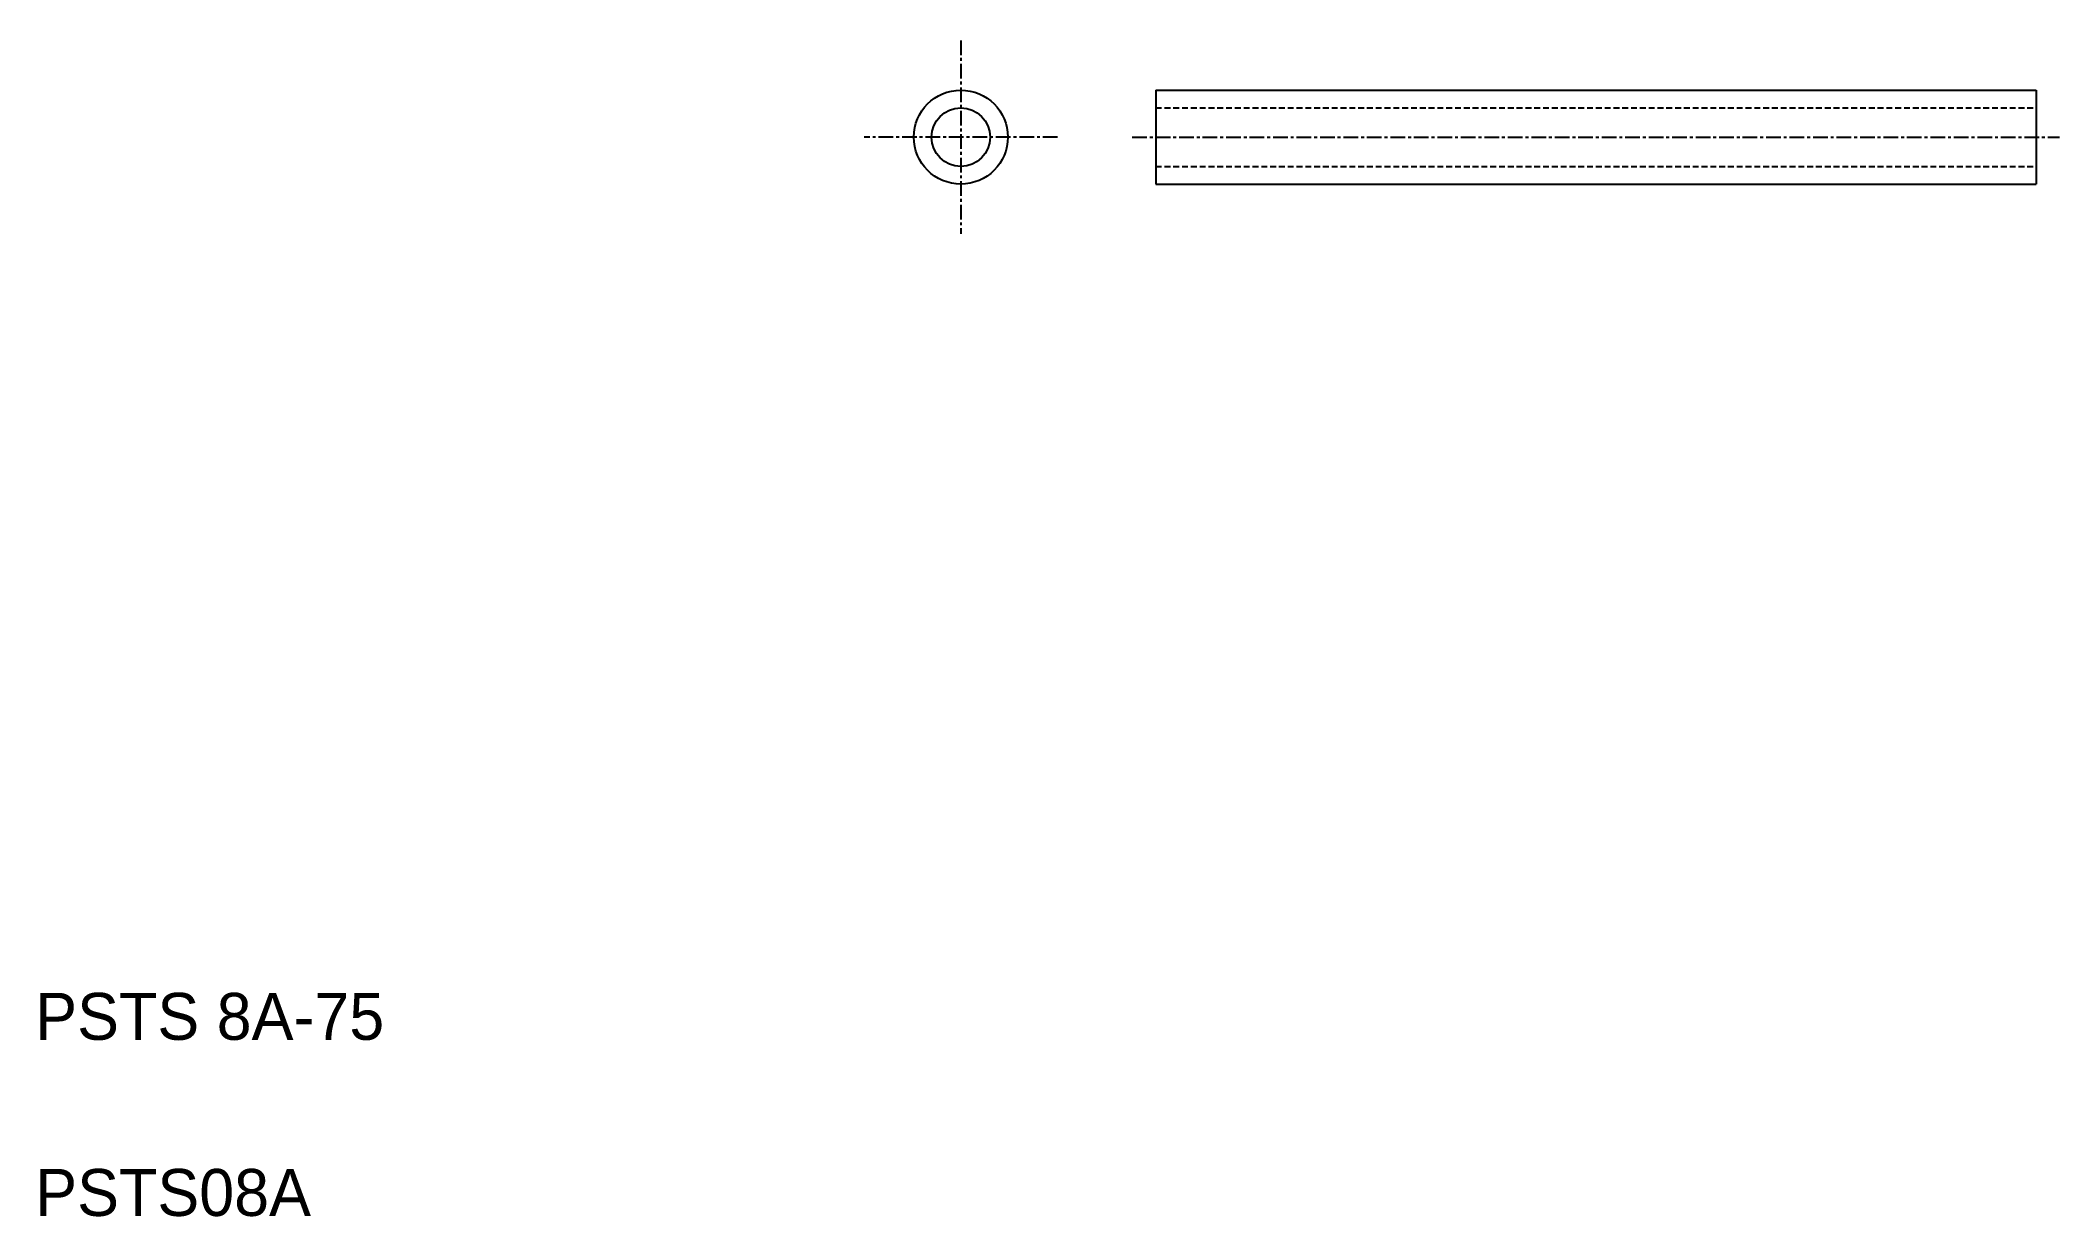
# Model space of a CAD drawing. Extents: x 10 to 182, y 10 to 110.
import ezdxf

# ---------------------------------------------------------------- set-up
doc = ezdxf.new("R2010")
doc.units = 0
doc.linetypes.add('CENTER', pattern=[2, 1.25, -0.25, 0.25, -0.25])
doc.linetypes.add('DASHED', pattern=[0.75, 0.5, -0.25])
doc.layers.get('0').update_dxf_attribs({"linetype": 'CONTINUOUS'})
doc.layers.add('CENTER', color=1, linetype='CENTER')

msp = doc.modelspace()

# ---------------------------------------------------------------- linework, layer by layer
at = {"color": 7, "linetype": 'CONTINUOUS'}
for p, q in [((105.45, 105.89), (180.45, 105.89)), ((105.45, 105.89), (105.45, 97.89)), ((180.45, 105.89), (180.45, 97.89)), ((105.45, 97.89), (180.45, 97.89))]:
    msp.add_line(p, q, dxfattribs=at)
at = {"color": 3, "linetype": 'DASHED'}
for p, q in [((105.45, 104.39), (180.45, 104.39)), ((105.45, 99.39), (180.45, 99.39))]:
    msp.add_line(p, q, dxfattribs=at)
for p, q in [((180.45, 103.89), (180.45, 103.89)), ((180.45, 101.89), (180.45, 101.89))]:
    msp.add_line(p, q)
at = {"color": 7, "linetype": 'CONTINUOUS'}
for radius in [4, 2.5]:
    msp.add_circle((88.85, 101.89), radius, dxfattribs=at)
at = {"layer": 'CENTER', "color": 1, "linetype": 'CENTER'}
for p, q in [((88.85, 110.13), (88.85, 93.66)), ((97.09, 101.89), (80.62, 101.89)), ((103.45, 101.89), (182.45, 101.89))]:
    msp.add_line(p, q, dxfattribs=at)

# ---------------------------------------------------------------- texts
at = {"color": 7, "linetype": 'CONTINUOUS'}
for s, p in [('PSTS 8A-75', (10, 25)), ('PSTS08A', (10, 10))]:
    msp.add_text(s, height=4, dxfattribs=at).set_placement(p)

doc.saveas('drawing.dxf')
